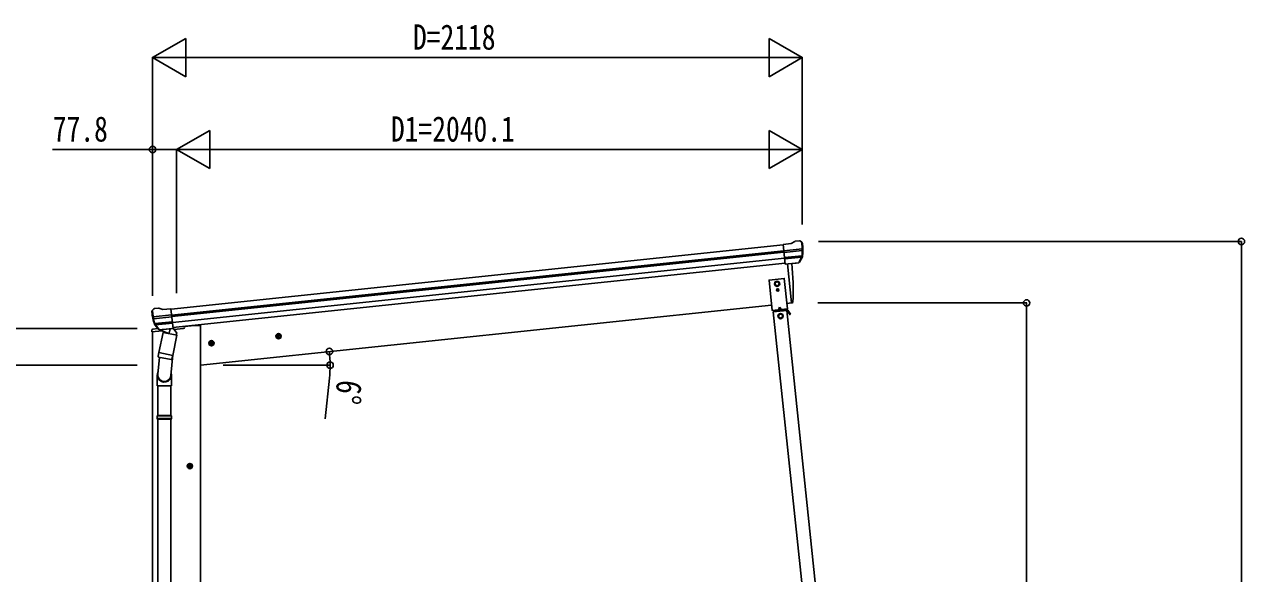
# Model space of a CAD drawing. Units: millimetres, scale not verified. Extents: x -10512 to 10512, y -7425 to 7425.
# Drawn here: x -7653 to -3675, y -1821 to -29 of the extents above; entities that cross this region are included whole.
import ezdxf
from ezdxf.enums import TextEntityAlignment as Align

# ---------------------------------------------------------------- set-up
doc = ezdxf.new("R2010")
doc.units = ezdxf.units.MM
doc.header["$LTSCALE"] = 30
for name, color, linetype in [('0-4_YKK_13', 4, 'Continuous'), ('0-5_YKK_A1', 4, 'Continuous'), ('0-6_YKK_D', 6, 'Continuous')]:
    doc.layers.add(name, color=color, linetype=linetype)
doc.styles.add('ＭＳ ゴシック', font='')
doc.styles.get('ＭＳ ゴシック').set_extended_font_data('MS Gothic')

msp = doc.modelspace()

# ---------------------------------------------------------------- linework, layer by layer
at = {"layer": '0-4_YKK_13'}
for p, q in [((-5152.86, -744.17), (-5179.38, -746.95)), ((-5172.6, -811.51), (-5179.38, -746.95)), ((-5126.54, -735.37), (-5126.55, -735.37)), ((-5122.88, -736.45), (-5122.88, -736.45)), ((-5122.88, -736.45), (-5118.56, -739.95)), ((-5118.56, -739.95), (-5117.7, -740.65)), ((-5116.31, -744.35), (-5116.62, -742.5)), ((-5177.22, -767.48), (-5117.49, -761.2)), ((-5117.01, -767.07), (-5176.61, -773.34)), ((-5117.84, -783.83), (-5174.88, -789.82)), ((-5119.23, -788.49), (-5174.41, -794.29)), ((-5127.79, -805.07), (-5118.34, -786.77)), ((-5126.74, -805.5), (-5116.62, -787.24)), ((-5129.24, -806.72), (-5172.62, -811.28)), ((-5172.6, -811.51), (-5162.65, -810.46)), ((-5165.71, -810.78), (-5152.33, -938.17)), ((-5162.65, -810.46), (-5162.38, -810.53)), ((-5162.38, -810.53), (-5137.05, -807.86)), ((-5137.05, -807.86), (-5136.79, -807.74)), ((-5136.79, -807.74), (-5129.1, -806.94)), ((-5198.26, -895.1), (-5199.08, -895.1)), ((-5195.8, -895.92), (-5194.98, -895.92)), ((-5191.12, -951.74), (-5195.1, -960.67)), ((-5191.12, -951.74), (-5185.37, -959.65)), ((-5152.33, -938.17), (-5150.27, -937.89)), ((-7237.7, -967.31), (-7237.79, -965.44)), ((-7236.42, -962.55), (-7237.12, -963.41)), ((-7232.92, -958.23), (-7236.42, -962.55)), ((-7173.31, -977.28), (-7233.05, -983.56)), ((-7232.92, -958.23), (-7232.92, -958.23)), ((-7232.3, -989.4), (-7172.69, -983.13)), ((-7229.56, -956.4), (-7229.56, -956.4)), ((-7201.99, -959.54), (-7175.47, -956.75)), ((-7168.68, -1021.3), (-7175.47, -956.75)), ((-5167.83, -962.83), (-5211.59, -967.43)), ((-5166.97, -959.72), (-5210.41, -964.29)), ((-5210.1, -967.27), (-5210.41, -964.29)), ((-5195.68, -965.76), (-5195.99, -962.77)), ((-5195.73, -965.26), (-5183.8, -964.01)), ((-5183.75, -964.5), (-5184.06, -961.52)), ((-5169.32, -962.99), (-5169.64, -960)), ((-5169.38, -962.49), (-5166.71, -962.21)), ((-5156.01, -974.6), (-5164.09, -961.16)), ((-5160.73, -971.61), (-5158.59, -970.32)), ((-7237.41, -1025.9), (-7238.31, -1032.74)), ((-7238.31, -1032.74), (-7204.58, -1029.19)), ((-7217.9, -1021.54), (-7234.75, -1023.31)), ((-7214.79, -1024.96), (-7228.48, -1009.2)), ((-7227.99, -1005.61), (-7170.96, -999.62)), ((-7213.85, -1024.32), (-7226.89, -1008.38)), ((-7225.67, -1009.88), (-7170.49, -1004.08)), ((-7201.35, -1034.24), (-7214.71, -1099.9)), ((-7204.49, -1025.07), (-7212.18, -1025.88)), ((-7212.08, -1025.64), (-7168.71, -1021.08)), ((-7211.33, -1025.88), (-7209.77, -1025.71)), ((-7209.77, -1025.71), (-7172.23, -1021.77)), ((-7207.98, -1026.18), (-7208.12, -1026.91)), ((-7207.51, -1028.04), (-7182.76, -1037.79)), ((-7204.21, -1025.13), (-7204.49, -1025.07)), ((-7178.88, -1022.47), (-7204.21, -1025.13)), ((-7156.47, -1043.37), (-7201.35, -1034.24)), ((-7199.17, -1031.32), (-7199.83, -1034.55)), ((-7178.37, -1022.8), (-7181.29, -1037.15)), ((-7178.63, -1022.35), (-7178.88, -1022.47)), ((-7168.68, -1021.3), (-7178.63, -1022.35)), ((-7172.23, -1021.77), (-7170.66, -1021.6)), ((-7168.85, -1019.72), (-7167.92, -1019.91)), ((-7167.92, -1019.91), (-7156.72, -1036.83)), ((-7164.56, -1024.98), (-7135.3, -1021.91)), ((-7130.44, -1014.36), (-7130.86, -1017.59)), ((-7169.83, -1109.03), (-7156.47, -1043.37)), ((-7156.72, -1036.83), (-7157.99, -1043.06)), ((-7217.19, -1112.14), (-7214.69, -1099.9)), ((-7216.97, -1113.54), (-7216.97, -1113.54)), ((-7169.83, -1109.03), (-7214.71, -1099.9)), ((-7169.39, -1106.89), (-7176.05, -1174.63)), ((-7169.84, -1109.03), (-7172.38, -1121.5)), ((-7212.3, -1115.18), (-7217.86, -1170.91)), ((-7215.64, -1114.5), (-7174.68, -1122.84)), ((-7220.01, -1208.07), (-7220.01, -1173.72)), ((-7174.01, -1173.41), (-7174.01, -1208.07)), ((-7174.01, -1208.07), (-7220.01, -1208.07)), ((-7218.01, -1208.07), (-7218.01, -1304.81)), ((-7176.01, -1208.07), (-7176.01, -1304.81)), ((-7220.01, -1306.81), (-7219.01, -1304.81)), ((-7174.01, -1306.81), (-7220.01, -1306.81)), ((-7175.01, -1304.81), (-7219.01, -1304.81)), ((-7174.01, -1306.81), (-7175.01, -1304.81)), ((-7174.01, -1306.81), (-7174.01, -1314.81)), ((-7174.01, -1314.81), (-7220.01, -1314.81)), ((-7175.01, -1316.81), (-7219.01, -1316.81)), ((-7218.01, -1316.81), (-7218.01, -2080.69)), ((-7176.01, -1316.81), (-7176.01, -2080.69)), ((-7174.01, -1314.81), (-7175.01, -1316.81))]:
    msp.add_line(p, q, dxfattribs=at)
for points in [[(-5152.86, -744.17), (-5141.26, -737.2), (-5141.26, -737.2)], [(-5140.03, -736.79), (-5140.03, -736.79), (-5126.55, -735.37)], [(-5199.08, -895.1), (-5199.08, -895.92), (-5198.26, -895.92)], [(-5196.62, -894.28), (-5196.62, -893.46), (-5197.44, -893.46), (-5197.44, -894.28)], [(-5197.44, -896.74), (-5197.44, -897.56), (-5196.62, -897.56), (-5196.62, -896.74)], [(-5194.98, -895.92), (-5194.98, -895.1), (-5195.8, -895.1)], [(-7216.07, -954.99), (-7216.07, -954.99), (-7229.56, -956.4)], [(-7201.99, -959.54), (-7214.78, -955.13), (-7214.79, -955.13)], [(-5156.01, -974.6), (-5158.15, -975.89), (-5166.23, -962.45)], [(-7220.01, -1306.81), (-7220.01, -1314.81), (-7219.01, -1316.81)]]:
    msp.add_lwpolyline(points, dxfattribs=at)
for points in [[(-5165.37, -957.54), (-5175.82, -858.09), (-5225.55, -863.32), (-5215.1, -962.77)], [(-5199.25, -868.12), (-5205.68, -871.99), (-5205.55, -879.49), (-5198.99, -883.13), (-5192.56, -879.26), (-5192.69, -871.76)], [(-5188.17, -973.54), (-5194.6, -977.4), (-5194.47, -984.91), (-5187.91, -988.55), (-5181.48, -984.68), (-5181.61, -977.18)]]:
    msp.add_lwpolyline(points, close=True, dxfattribs=at)
for centre, radius in [((-5199.12, -875.62), 8.5), ((-5199.12, -875.62), 7.7), ((-5199.12, -875.62), 6.5), ((-5199.12, -875.62), 6.5), ((-5197.03, -895.51), 3.75), ((-5188.04, -981.04), 8.5), ((-5188.04, -981.04), 7.7), ((-5188.04, -981.04), 6.5)]:
    msp.add_circle(centre, radius, dxfattribs=at)
for centre, radius, start, end in [((-5139.72, -739.77), 3, 96.02369, 120.97631), ((-5126.02, -740.34), 5, 51.04426, 95.95574), ((-5309.86, -766), 192.44, 1.4271, 6.57578), ((-5317.2, -765.46), 202, 354.13916, 6), ((-5121.01, -785.39), 3, 332.69111, 354.20009), ((-5317.2, -765.46), 200.2, 354.20009, 359.53883), ((-5072.21, -759.09), 45.32, 182.67122, 185.64518), ((-5116.82, -768.41), 1.35, 95.1605, 97.91927), ((-5114.21, -766.85), 2.74, 179.02151, 184.43412), ((-5119.24, -785.78), 3, 331, 354.13916), ((-6046.93, -897.96), 900, 357.63919, 5.64986), ((-5129.36, -804.04), 2.99, 285.2717, 331.00739), ((-5198.26, -894.28), 0.82, 270, 0), ((-5198.26, -896.74), 0.82, 0, 90), ((-5195.8, -894.28), 0.82, 180, 270), ((-5195.8, -896.74), 0.82, 90, 180), ((-5150.69, -934.91), 3, 278, 357.63919), ((-7036.81, -946.2), 202, 186, 197.86084), ((-7043.88, -948.25), 192.44, 185.42422, 190.5729), ((-7277.77, -990.91), 45.32, 6.35482, 9.32878), ((-7229.03, -961.38), 5, 96.04426, 140.95574), ((-7235.07, -989.77), 2.74, 7.56588, 12.97849), ((-7232.2, -990.75), 1.35, 94.08073, 96.8395), ((-7036.81, -946.2), 200.2, 192.46117, 197.79991), ((-7215.76, -957.97), 3, 71.02369, 95.97631), ((-5166.66, -962.71), 3, 31, 96), ((-5166.66, -962.71), 0.5, 31, 96), ((-7234.44, -1026.3), 3, 96, 172.5), ((-7226.22, -1007.23), 3, 197.86084, 221), ((-7224.57, -1006.48), 3, 197.79991, 219.30889), ((-7212.53, -1022.99), 2.99, 220.99261, 266.7283), ((-7211.38, -1025.38), 0.5, 240.73754, 276), ((-7208.47, -1026.08), 0.5, 348.5, 96), ((-7207.14, -1027.11), 1, 168.5, 248.5), ((-7177.78, -1022.96), 0.604, 93.09842, 164.70595), ((-7170.72, -1021.11), 0.5, 276, 311.26246), ((-7135.82, -1016.94), 5, 276, 352.5), ((-7182.28, -1036.87), 1.03, 242.53897, 344.46569), ((-7215.28, -1112.57), 1.95, 167.54017, 209.97766), ((-7215.24, -1112.54), 2, 209.90962, 258.5), ((-7174.28, -1120.88), 2, 258.5, 341.96843), ((-7190.01, -1173.72), 30, 177.45142, 180)]:
    msp.add_arc(centre, radius, start, end, dxfattribs=at)
for centre, major_axis, ratio, start_param, end_param in [((-5118.57, -743.95), (-0.87, 5.91), 0.020485, 0.671432, 1.5691306), ((-5123.96, -739.43), (5.88, -1.31), 0.24881, 0.460585, 0.4641038), ((-5119.58, -742.98), (-2.34, 1.9), 0.995767, 3.9859716, 4.712389), ((-5314.9, -787.41), (-20.92, 199.05), 0.994373, 4.7113789, 4.7277536), ((-5129.56, -803.74), (-0.11, 3), 0.642905, 3.2459383, 4.203928), ((-5129.42, -803.95), (1.66, -2.51), 0.997631, 5.8041905, 5.8929484), ((-5129.49, -803.84), (3.53, -2.11), 0.650902, 5.2561448, 5.3289554), ((-5127.12, -803.49), (1.08, 3.13), 0.040856, 2.1135035, 2.1416249), ((-7234.78, -965.3), (1.9, 2.34), 0.995767, 1.5707963, 2.2972137), ((-7231.24, -960.92), (-5.48, -2.51), 0.24881, 5.8190815, 5.8226003), ((-7235.58, -966.46), (-0.38, 5.97), 0.020485, 4.7140547, 5.6117533), ((-7034.5, -968.15), (-20.92, 199.05), 0.994373, 1.5554317, 1.5718064), ((-7214.83, -1022.91), (-1.71, 2.84), 0.040856, 4.1415604, 4.1696818), ((-7212.4, -1022.66), (-0.51, 2.96), 0.642905, 2.0792573, 3.037247), ((-7212.44, -1022.76), (-3.02, -2.79), 0.650902, 0.9542299, 1.0270405), ((-7212.49, -1022.89), (-1.1, -2.8), 0.997631, 0.3902369, 0.4789948), ((-7197.01, -1173.41), (23, 0), 0.996195, 2.621936, 6.6074797), ((-7197.01, -1173.41), (21, 0), 0.996195, 3.0215498, 6.2247991)]:
    msp.add_ellipse(centre, major_axis=major_axis, ratio=ratio, start_param=start_param, end_param=end_param, dxfattribs=at)
at = {"layer": '0-5_YKK_A1'}
for p, q in [((-7175.26, -958.74), (-5179.17, -748.94)), ((-7173.27, -977.64), (-5177.19, -767.84)), ((-7172.84, -981.81), (-5176.75, -772.02)), ((-7170.75, -1001.67), (-5174.66, -791.88)), ((-5172.9, -808.61), (-7168.99, -1018.41)), ((-5165.71, -810.78), (-5152.33, -938.17)), ((-5216.97, -944.97), (-7079.67, -1140.75)), ((-5152.33, -938.17), (-5167.24, -939.74)), ((-5044.35, -2558.67), (-5211.59, -967.43)), ((-5000.59, -2554.07), (-5167.83, -962.83)), ((-7235.17, -3690.69), (-7235.17, -1032.41)), ((-7033.51, -1068.52), (-7053.4, -1070.62)), ((-7044.24, -1062.11), (-7050.31, -1066.52)), ((-7050.31, -1066.52), (-7049.52, -1073.98)), ((-7049.52, -1073.98), (-7042.67, -1077.03)), ((-7042.41, -1079.51), (-7044.5, -1059.62)), ((-7037.38, -1065.16), (-7044.24, -1062.11)), ((-6814.71, -1045.53), (-6834.6, -1047.62)), ((-6825.44, -1039.11), (-6831.51, -1043.52)), ((-6831.51, -1043.52), (-6830.73, -1050.99)), ((-6830.73, -1050.99), (-6823.87, -1054.04)), ((-6823.61, -1056.52), (-6825.7, -1036.63)), ((-6818.58, -1042.16), (-6825.44, -1039.11)), ((-7103.67, -1470.3), (-7123.67, -1470.3)), ((-7113.67, -1462.79), (-7120.17, -1466.54)), ((-7120.17, -1466.54), (-7120.17, -1474.05)), ((-7113.67, -1480.3), (-7113.67, -1460.3)), ((-7107.17, -1466.54), (-7113.67, -1462.79)), ((-7120.17, -1474.05), (-7113.67, -1477.8))]:
    msp.add_line(p, q, dxfattribs=at)
for points in [[(-7079.67, -3690.69), (-7079.67, -1011.75), (-7099.67, -1011.75), (-7130.52, -1014.99)], [(-7042.67, -1077.03), (-7036.59, -1072.62), (-7037.38, -1065.16)], [(-6823.87, -1054.04), (-6817.8, -1049.63), (-6818.58, -1042.16)], [(-7113.67, -1477.8), (-7107.17, -1474.05), (-7107.17, -1466.54)]]:
    msp.add_lwpolyline(points, dxfattribs=at)
for centre, radius in [((-7043.45, -1069.57), 8.5), ((-7043.45, -1069.57), 7.7), ((-7043.45, -1069.57), 6.5), ((-6824.66, -1046.57), 8.5), ((-6824.66, -1046.57), 7.7), ((-6824.66, -1046.57), 6.5), ((-7113.67, -1470.3), 8.5), ((-7113.67, -1470.3), 7.7), ((-7113.67, -1470.3), 6.5)]:
    msp.add_circle(centre, radius, dxfattribs=at)
at = {"layer": '0-6_YKK_D'}
for p, q in [((-7235.67, -137.35), (-7127.41, -74.85)), ((-7127.41, -199.85), (-7127.41, -74.85)), ((-5117.28, -137.35), (-5225.53, -74.85)), ((-5225.53, -74.85), (-5225.53, -199.85)), ((-7235.67, -904.76), (-7235.67, -136.35)), ((-7235.67, -137.35), (-7127.41, -199.85)), ((-7235.67, -137.35), (-7019.16, -137.35)), ((-7110.67, -137.35), (-5242.28, -137.35)), ((-5117.28, -137.35), (-5333.79, -137.35)), ((-5117.28, -137.35), (-5225.53, -199.85)), ((-5117.28, -682.03), (-5117.28, -136.35)), ((-7157.42, -437.35), (-7049.16, -374.85)), ((-7049.16, -499.85), (-7049.16, -374.85)), ((-5117.28, -437.35), (-5225.53, -374.85)), ((-5225.53, -374.85), (-5225.53, -499.85)), ((-7235.17, -914.77), (-7235.17, -436.35)), ((-7157.42, -906.6), (-7157.42, -436.35)), ((-7157.42, -905.6), (-7157.42, -436.35)), ((-7157.42, -437.35), (-7049.16, -499.85)), ((-7157.42, -437.35), (-6940.91, -437.35)), ((-7032.42, -437.35), (-5242.28, -437.35)), ((-5117.28, -437.35), (-5333.79, -437.35)), ((-5117.28, -437.35), (-5225.53, -499.85)), ((-5117.28, -681.03), (-5117.28, -436.35)), ((-5064.48, -737.35), (-3684.65, -737.35)), ((-3685.65, -3140.75), (-3685.65, -737.35)), ((-5066.45, -938.17), (-4384.65, -938.17)), ((-4385.65, -938.17), (-4385.65, -3140.75)), ((-7285.67, -1021.26), (-8469.11, -1021.26)), ((-7285.67, -1140.75), (-7769.11, -1140.75)), ((-7005.3, -1140.75), (-6655.75, -1140.75)), ((-6658.89, -1183.19), (-6672.34, -1316.51))]:
    msp.add_line(p, q, dxfattribs=at)
msp.add_lwpolyline([(-7157.42, -437.35), (-7235.17, -437.35), (-7561.67, -437.35)], dxfattribs=at)
for centre in [(-7235.17, -437.35), (-3685.65, -737.35), (-4385.65, -938.17), (-6659.07, -1096.54), (-6656.75, -1140.75)]:
    msp.add_circle(centre, 10.62, dxfattribs=at)
for start, end in [(0, 6), (354.23974, 0)]:
    msp.add_arc((-7079.67, -1140.75), 422.91, start, end, dxfattribs=at)

# ---------------------------------------------------------------- texts
at = {"layer": '0-6_YKK_D', "style": 'ＭＳ ゴシック', "width": 0.8}
for s, p in [('D=2118', (-6386.47, -136.35)), ('77.8', (-7560.67, -436.35)), ('D1=2040.1', (-6458.35, -436.35))]:
    msp.add_text(s, height=82.48, dxfattribs=at).set_placement(p, align=Align.BOTTOM_LEFT)
msp.add_text('6°', height=82.48, rotation=264.24, dxfattribs=at).set_placement((-6657.99, -1184.29), align=Align.BOTTOM_LEFT)

doc.saveas('drawing.dxf')
